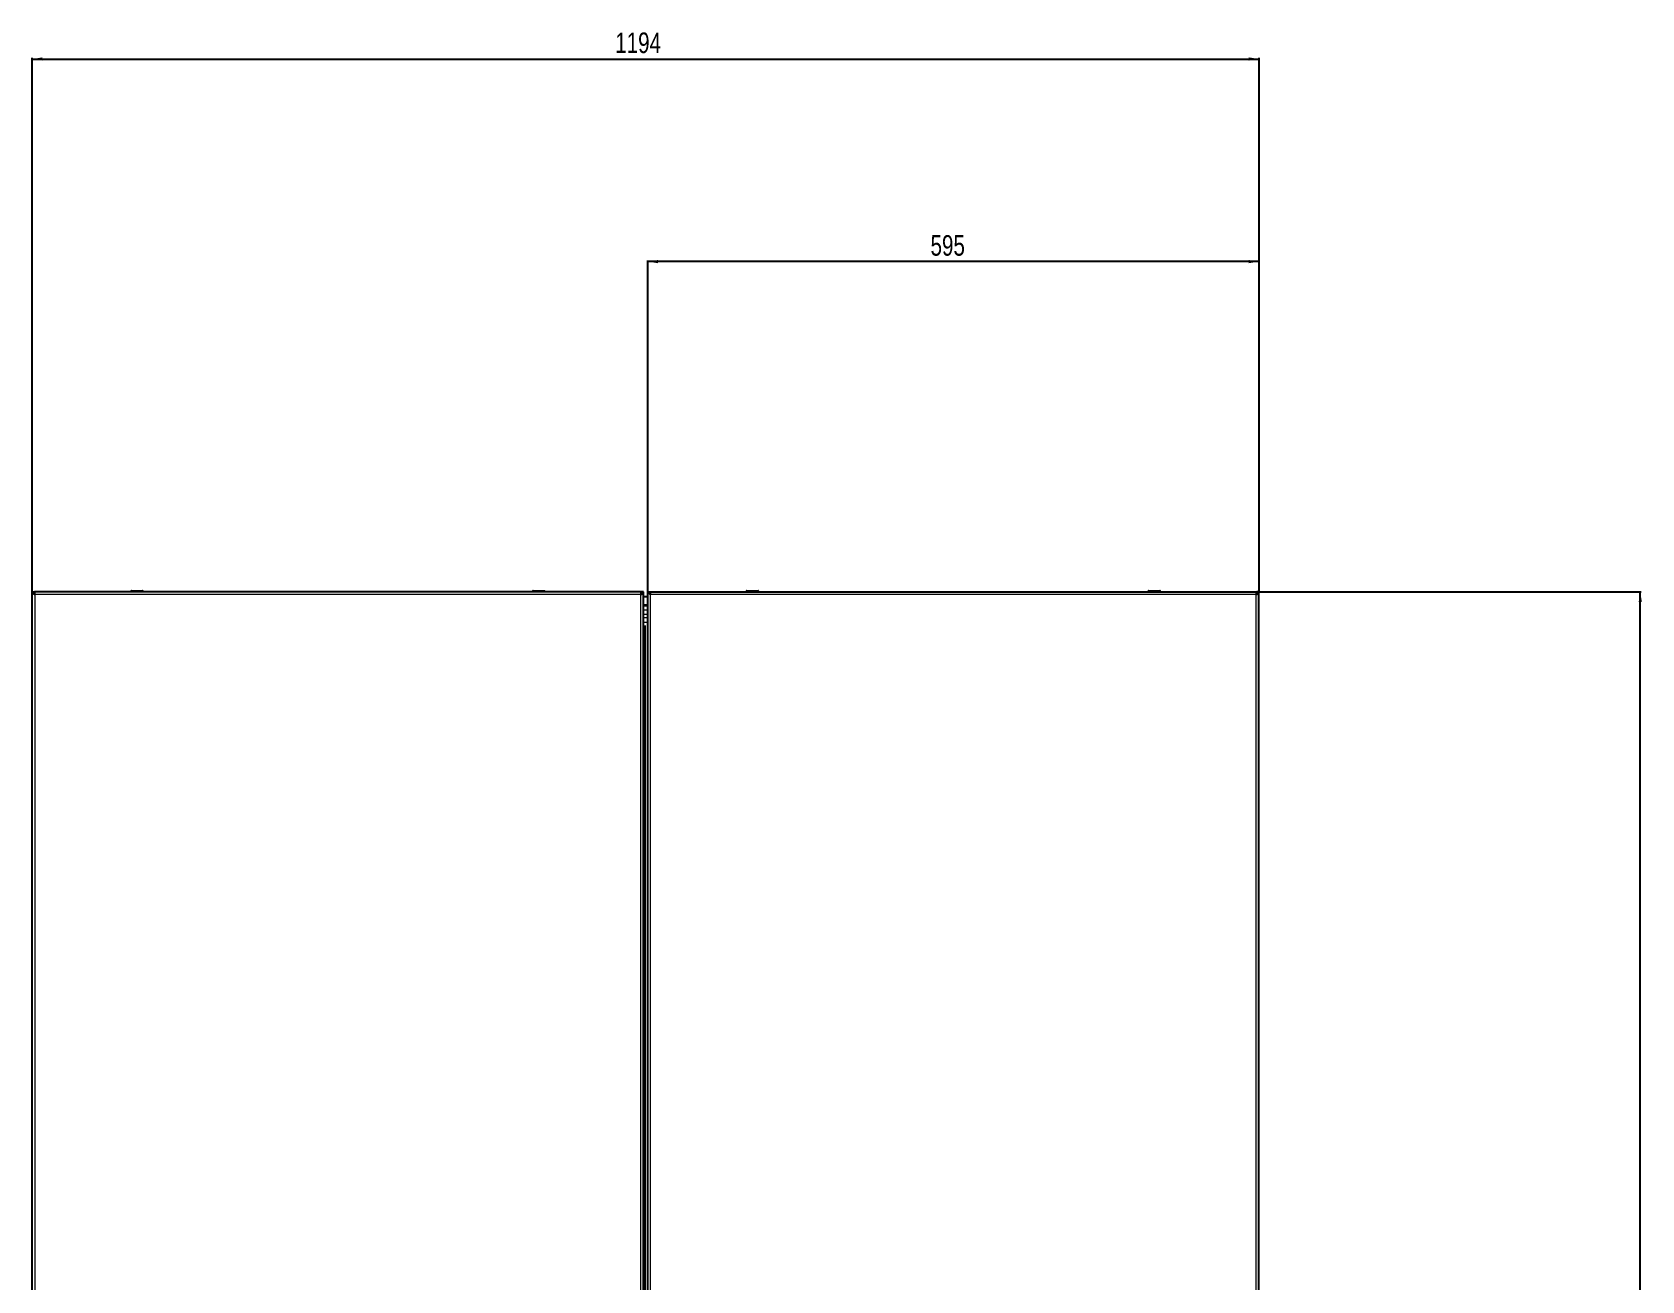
# Model space of a CAD drawing. Header units: millimetres. Extents: x -1284 to 3090, y -1538 to 1219.
# Drawn here: x 1523 to 3090, y -114 to 1101 of the extents above; entities that cross this region are included whole.
import ezdxf

# ---------------------------------------------------------------- set-up
doc = ezdxf.new("R2010")
doc.units = ezdxf.units.MM
doc.layers.add('FORMAT', color=7, linetype='Continuous')
doc.styles.add('SLDTEXTSTYLE0', font='TXT', dxfattribs={"width": 0.75})
doc.dimstyles.new('SLDDIMSTYLE0', dxfattribs={"dimtxt": 20, "dimasz": 10, "dimexe": 0, "dimexo": 0.0625, "dimgap": 5, "dimtad": 2, "dimdec": 1, "dimrnd": 1e-09, "dimzin": 12, "dimdsep": 46, "dimtxsty": 'SLDTEXTSTYLE0', "dimsah": 1, "dimcen": 0.09, "dimadec": 0, "dimazin": 3, "dimtfac": 1, "dimtofl": 0, "dimtmove": 0, "dimatfit": 3, "dimfxl": 0, "dimfrac": 2, "dimtolj": 1, "dimtzin": 12, "dimarcsym": 0})

# ---------------------------------------------------------------- blocks, each defined once
blk = doc.blocks.new('_D')
at = {"layer": 'FORMAT'}
for p, q in [((2715, 556.3), (3089.3, 556.3)), ((3088.3, -998.7), (3088.3, 556.3)), ((2715, -998.7), (3089.3, -998.7))]:
    blk.add_line(p, q, dxfattribs=at)
for points in [[(3088.3, 556.3), (3086.8, 546.3), (3089.9, 546.3)], [(3088.3, -998.7), (3089.9, -988.7), (3086.8, -988.7)]]:
    blk.add_solid(points, dxfattribs=at)
at = {"layer": 'FORMAT', "insert": (3062.5, -250.8), "char_height": 20, "attachment_point": 1, "rotation": 90, "style": 'SLDTEXTSTYLE0'}
blk.add_mtext('1555', dxfattribs=at)
blk = doc.blocks.new('_D_1')
at = {"layer": 'FORMAT'}
for p, q in [((1523.3, 556.3), (1523.3, 1075.7)), ((1523.3, 1074.7), (2717.3, 1074.7)), ((2717.3, 556.3), (2717.3, 1075.7))]:
    blk.add_line(p, q, dxfattribs=at)
for points in [[(1523.3, 1074.7), (1533.3, 1073.2), (1533.3, 1076.3)], [(2717.3, 1074.7), (2707.3, 1076.3), (2707.3, 1073.2)]]:
    blk.add_solid(points, dxfattribs=at)
at = {"layer": 'FORMAT', "insert": (2090.7, 1100.5), "char_height": 20, "attachment_point": 1, "style": 'SLDTEXTSTYLE0'}
blk.add_mtext('1194', dxfattribs=at)
blk = doc.blocks.new('_D_2')
at = {"layer": 'FORMAT'}
for p, q in [((2122.3, 556.3), (2122.3, 878.6)), ((2717.3, 877.6), (2122.3, 877.6)), ((2717.3, 556.3), (2717.3, 878.6))]:
    blk.add_line(p, q, dxfattribs=at)
for points in [[(2122.3, 877.6), (2132.3, 876), (2132.3, 879.1)], [(2717.3, 877.6), (2707.3, 879.1), (2707.3, 876)]]:
    blk.add_solid(points, dxfattribs=at)
at = {"layer": 'FORMAT', "insert": (2397.6, 903.3), "char_height": 20, "attachment_point": 1, "style": 'SLDTEXTSTYLE0'}
blk.add_mtext('595', dxfattribs=at)

msp = doc.modelspace()

# ---------------------------------------------------------------- linework, layer by layer
at = {"color": 7, "linetype": 'Continuous', "lineweight": 25}
for p, q in [((1523.28, -998.72), (1523.28, 556.28)), ((1523.28, 556.28), (1525.28, 556.28)), ((2115.98, 556.28), (1525.58, 556.28)), ((1525.58, 554.28), (1525.58, 556.28)), ((1619.53, 557.03), (1619.53, 556.28)), ((1619.78, 557.28), (1630.78, 557.28)), ((1631.03, 556.28), (1631.03, 557.03)), ((2010.53, 557.03), (2010.53, 556.28)), ((2010.78, 557.28), (2013.27, 557.28)), ((2013.27, 557.28), (2021.78, 557.28)), ((2022.03, 556.28), (2022.03, 557.03)), ((2115.98, 556.28), (2115.98, 554.28)), ((2118.28, 556.28), (2116.28, 556.28)), ((2118.28, -998.72), (2118.28, 556.28)), ((2122.28, 551.28), (2118.28, 551.28)), ((2122.28, 556.28), (2124.28, 556.28)), ((2122.28, 556.28), (2122.28, -998.72)), ((2124.58, 556.28), (2714.98, 556.28)), ((2124.58, 556.28), (2124.58, 554.57)), ((2218.53, 557.03), (2218.53, 556.28)), ((2218.78, 557.28), (2229.78, 557.28)), ((2230.03, 556.28), (2230.03, 557.03)), ((2609.53, 557.03), (2609.53, 556.28)), ((2609.78, 557.28), (2612.27, 557.28)), ((2612.27, 557.28), (2620.78, 557.28)), ((2621.03, 556.28), (2621.03, 557.03)), ((2714.98, 554.58), (2714.98, 556.28)), ((2717.28, 556.28), (2715.28, 556.28)), ((2717.28, -998.72), (2717.28, 556.28)), ((2118.82, 522.48), (2118.28, 522.48)), ((2118.41, 518.48), (2118.28, 518.48))]:
    msp.add_line(p, q, dxfattribs=at)
at = {"color": 8, "linetype": 'Continuous', "lineweight": 18}
for p, q in [((2115.68, 553.68), (1525.88, 553.68)), ((1525.88, 553.68), (1525.88, -996.12)), ((1631.03, 557.03), (1619.53, 557.03)), ((2013.13, 557.03), (2010.53, 557.03)), ((2022.03, 557.03), (2013.13, 557.03)), ((2115.68, -996.12), (2115.68, 553.68)), ((2714.68, 553.68), (2124.88, 553.68)), ((2124.88, 553.68), (2124.88, -143.88)), ((2230.03, 557.03), (2218.53, 557.03)), ((2612.13, 557.03), (2609.53, 557.03)), ((2621.03, 557.03), (2612.13, 557.03)), ((2714.68, -996.12), (2714.68, 553.68)), ((2122.28, 543.56), (2118.28, 543.56)), ((2122.28, 542.11), (2118.28, 542.11)), ((2122.28, 538.34), (2118.28, 538.34)), ((2122.28, 534.02), (2118.28, 534.02)), ((2122.28, 530.79), (2118.28, 530.79)), ((2122.28, 526.47), (2118.28, 526.47)), ((2119.29, -965.85), (2119.29, 523.41)), ((2119.76, 523.43), (2119.76, -965.87)), ((2120.33, -965.53), (2120.33, 523.1)), ((2121.68, 523.1), (2121.68, -965.53))]:
    msp.add_line(p, q, dxfattribs=at)
at = {"color": 7, "linetype": 'Continuous', "lineweight": 25}
for centre, start, end in [((1619.78, 557.03), 90, 180), ((1630.78, 557.03), 0, 90), ((2010.78, 557.03), 90, 180), ((2021.78, 557.03), 0, 90), ((2218.78, 557.03), 90, 180), ((2229.78, 557.03), 0, 90), ((2609.78, 557.03), 90, 180), ((2620.78, 557.03), 0, 90)]:
    msp.add_arc(centre, 0.25, start, end, dxfattribs=at)
for points in [[(1523.28, 556.28), (1523.32, 556.07), (1523.4, 555.63), (1524, 554.98), (1524.86, 554.33), (1525.54, 553.9), (1525.88, 553.68)], [(1525.28, 556.28), (1525.32, 555.85), (1525.39, 554.98), (1525.72, 554.12), (1525.88, 553.68)], [(1525.88, 553.68), (1525.85, 554.02), (1525.8, 554.7), (1525.73, 555.56), (1525.65, 556.17), (1525.6, 556.24), (1525.58, 556.28)], [(1525.88, 553.68), (1525.85, 553.76), (1525.8, 553.92), (1525.73, 554.12), (1525.65, 554.26), (1525.6, 554.27), (1525.58, 554.28)], [(2115.68, 553.68), (2116.02, 553.9), (2116.7, 554.33), (2117.56, 554.98), (2118.16, 555.63), (2118.24, 556.07), (2118.28, 556.28)], [(2115.98, 556.28), (2115.95, 556.24), (2115.9, 556.17), (2115.83, 555.56), (2115.75, 554.7), (2115.7, 554.02), (2115.68, 553.68)], [(2115.68, 553.68), (2115.84, 554.12), (2116.17, 554.98), (2116.24, 555.85), (2116.28, 556.28)], [(2115.98, 554.28), (2115.95, 554.27), (2115.9, 554.26), (2115.83, 554.12), (2115.75, 553.92), (2115.7, 553.76), (2115.68, 553.68)], [(2124.88, 553.68), (2124.85, 554.02), (2124.8, 554.7), (2124.73, 555.56), (2124.65, 556.17), (2124.6, 556.24), (2124.58, 556.28)], [(2714.98, 556.28), (2714.95, 556.24), (2714.9, 556.17), (2714.83, 555.56), (2714.75, 554.7), (2714.7, 554.02), (2714.68, 553.68)]]:
    msp.add_open_spline(points, degree=3, dxfattribs=at)
for points, knots in [([(2122.28, 556.28), (2122.31, 556.1), (2122.37, 555.69), (2122.9, 555.07), (2123.78, 554.38), (2124.5, 553.92), (2124.88, 553.68)], [0, 0, 0, 0, 0.2135062, 0.4683221, 0.7232409, 1, 1, 1, 1]), ([(2124.28, 556.28), (2124.31, 555.9), (2124.35, 555.28), (2124.61, 554.42), (2124.79, 553.93), (2124.88, 553.68)], [0, 0, 0, 0, 0.43750004, 0.71569026, 1, 1, 1, 1]), ([(2714.68, 553.68), (2714.82, 554.06), (2715.04, 554.68), (2715.24, 555.55), (2715.27, 556.04), (2715.28, 556.28)], [0, 0, 0, 0, 0.4375, 0.7156903, 1, 1, 1, 1]), ([(2714.68, 553.68), (2714.97, 553.87), (2715.6, 554.27), (2716.46, 554.89), (2717.14, 555.58), (2717.23, 556.04), (2717.28, 556.28)], [0, 0, 0, 0, 0.2113527, 0.4661677, 0.7210903, 1, 1, 1, 1])]:
    msp.add_open_spline(points, degree=3, knots=knots, dxfattribs=at)

# ---------------------------------------------------------------- dimensions: what is measured, and where the dimension line sits
at = {"layer": 'FORMAT'}
for base, p1, p2, picture, middle in [((2717.28, 1074.73), (1523.28, 556.28), (2717.28, 556.28), '_D_1', (2120.28, 1074.73)), ((2122.28, 877.56), (2717.28, 556.28), (2122.28, 556.28), '_D_2', (2419.78, 877.56))]:
    dim = msp.add_linear_dim(base=base, p1=p1, p2=p2, dimstyle='SLDDIMSTYLE0', dxfattribs=at)
    dim.commit()
    dim.dimension.update_dxf_attribs({"geometry": picture, "text_midpoint": middle, "dimtype": 160})
dim = msp.add_linear_dim(base=(3088.32, 556.28), p1=(2714.98, -998.72), p2=(2714.98, 556.28), angle=90, dimstyle='SLDDIMSTYLE0', dxfattribs=at)
dim.commit()
dim.dimension.update_dxf_attribs({"geometry": '_D', "text_midpoint": (3088.32, -221.22), "dimtype": 160})

doc.saveas('drawing.dxf')
